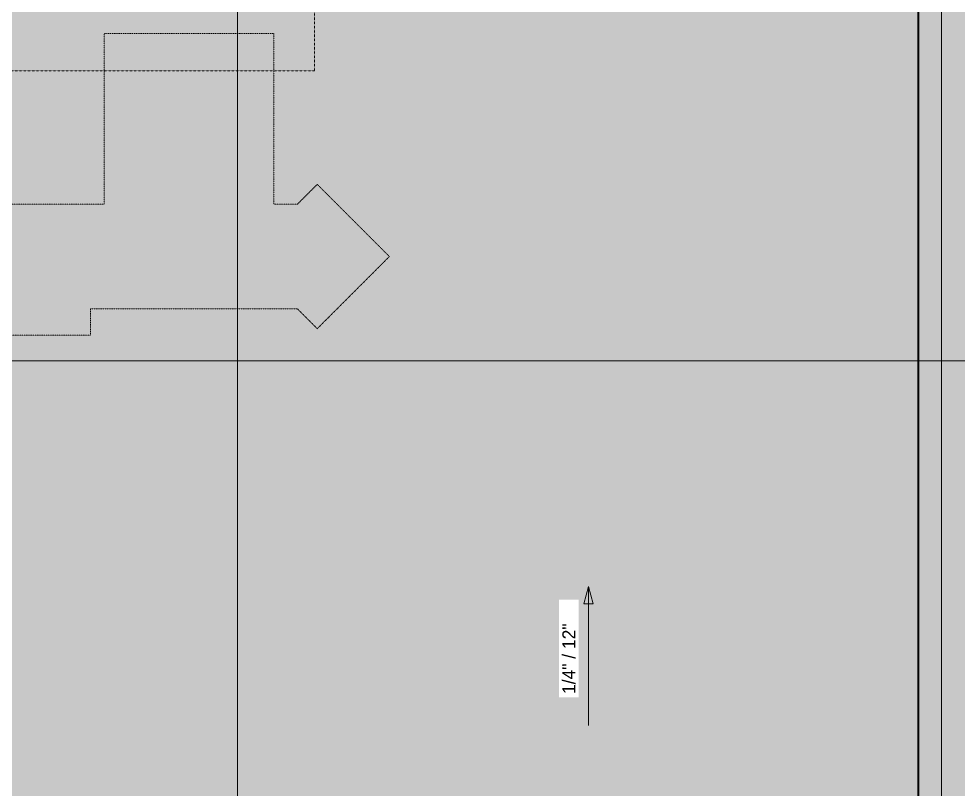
# Model space of a CAD drawing. Header units: inches. Extents: x -4250 to -935, y 9756 to 12395.
# Drawn here: x -2699 to -2050, y 11315 to 11847 of the extents above; entities that cross this region are included whole.
import ezdxf

# ---------------------------------------------------------------- set-up
doc = ezdxf.new("R2010")
doc.units = ezdxf.units.IN
doc.header["$MEASUREMENT"] = 0
doc.linetypes.add('Aligning Line 1_8_', pattern=[0.25, 0.125, -0.125])
doc.linetypes.add('Dash 1_16_', pattern=[0.125, 0.0625, -0.0625])
for name, color, linetype, lineweight in [('0-1', 7, 'Continuous', 5), ('A-FLOR-2', 8, 'Continuous', 5), ('A-FLOR-PATT-1', 8, 'Continuous', 9), ('A-ROOF-1', 8, 'Continuous', 5), ('A-ROOF-3', 7, 'Dash 1_16_', 9), ('A-WALL-2', 113, 'Continuous', 9), ('G-ANNO-DIMS', 111, 'Continuous', 9), ('G-ANNO-SYMB-1', 147, 'Aligning Line 1_8_', 9), ('G-ANNO-SYMB-2', 111, 'Continuous', 9)]:
    doc.layers.add(name, color=color, linetype=linetype, lineweight=lineweight)
doc.styles.add('Century Gothic_1', font='ufonts.com_century-gothic.ttf', dxfattribs={"height": 9})

# ---------------------------------------------------------------- blocks, each defined once
blk = doc.blocks.new('CTR - 1st Phase -Stairs _ Elevators_rvt-1-FLOOR PLAN - ROOF')
at = {"layer": 'G-ANNO-SYMB-1'}
for p, q in [((-2494.61, 12126.9), (-2494.61, 11811.24)), ((-2494.61, 11811.24), (-2732.74, 11811.24))]:
    blk.add_line(p, q, dxfattribs=at)
blk = doc.blocks.new('Basic Wall _ EXT - FIBER CEMENT - SMALL - ___-2145930-FLOOR PLAN - ROOF')
at = {"layer": 'A-WALL-2'}
for points in [[(-2061.36, 11240.83), (-2061.36, 12125.15), (-2076.8, 12109.71), (-2076.8, 11256.26), (-2065.54, 11245.01)], [(-2077.06, 11274.86), (-2077.06, 12109.45), (-2077.53, 12108.98), (-2077.53, 11310.43), (-2077.19, 11284.44)], [(-2076.8, 11256.27), (-2076.8, 11895.62), (-2076.84, 12109.67), (-2077.02, 12109.45), (-2076.99, 11256.46), (-2076.84, 11256.31)]]:
    blk.add_hatch(color=256, dxfattribs=at).paths.add_polyline_path(points, flags=0)
for p, q in [((-2076.8, 12109.71), (-2061.36, 12125.15)), ((-2061.36, 11240.83), (-2061.36, 12125.15)), ((-2077.53, 12108.98), (-2077.06, 12109.45)), ((-2077.02, 12109.49), (-2077.02, 11256.49)), ((-2076.8, 11256.27), (-2076.8, 12109.71)), ((-2077.53, 11310.43), (-2077.53, 12108.98)), ((-2077.53, 11310.43), (-2077.06, 11274.86)), ((-2061.36, 11240.83), (-2076.8, 11256.27))]:
    blk.add_line(p, q, dxfattribs=at)
at = {"layer": 'A-WALL-2', "flags": 128}
for points in [[(-2077.06, 12109.45), (-2077.04, 12109.47), (-2077.03, 12109.49), (-2077.02, 12109.49)], [(-2077.02, 12109.49), (-2077.01, 12109.5), (-2076.99, 12109.52), (-2076.96, 12109.56), (-2076.91, 12109.6), (-2076.86, 12109.65), (-2076.8, 12109.71)], [(-2077.06, 11274.86), (-2077.04, 11272.8), (-2077.03, 11270.58), (-2077.02, 11268.27)], [(-2076.8, 11256.27), (-2076.86, 11256.32), (-2076.91, 11256.38), (-2076.96, 11256.42), (-2076.99, 11256.46), (-2077.01, 11256.48), (-2077.02, 11256.49)]]:
    blk.add_lwpolyline(points, dxfattribs=at)

msp = doc.modelspace()

# ---------------------------------------------------------------- hatches: boundary and pattern name
at = {"layer": 'A-FLOR-2'}
msp.add_hatch(color=256, dxfattribs=at).paths.add_polyline_path([(-2779.97, 11628.74), (-2649.47, 11628.74), (-2649.47, 11646.74), (-2506.29, 11646.74), (-2492.69, 11633.14), (-2442.84, 11682.99), (-2492.69, 11732.84), (-2506.29, 11719.24), (-2522.7, 11719.24), (-2522.7, 11837.19), (-2639.95, 11837.19), (-2639.95, 11719.24), (-2738.67, 11719.24), (-2738.67, 11737.24), (-2797.15, 11737.24), (-2797.15, 11719.24), (-3071.87, 11719.24), (-3071.87, 11737.24), (-3202.37, 11737.24), (-3202.37, 11719.24), (-3407.67, 11719.24), (-3407.67, 11646.74), (-3268.55, 11646.74), (-3268.55, 11628.74), (-3208.07, 11628.74), (-3208.07, 11646.74), (-3085.37, 11646.74), (-3085.37, 11628.74), (-3024.9, 11628.74), (-3024.9, 11646.74), (-2779.97, 11646.74), (-2779.97, 11633.14)], flags=0)
at = {"layer": 'A-FLOR-PATT-1'}
h = msp.add_hatch(dxfattribs=at)
h.set_pattern_fill('FP_4', color=256, style=0, pattern_type=2)
h.set_pattern_definition([(0, (0, 0), (15.36, 3.84), [1.267, -10.253, 1.267, -10.253, -61.44]), (0, (0, 0), (15.36, 3.84), [-23.04, 1.267, -21.773, 1.267, -10.253, -26.88]), (0, (0, 0), (15.36, 3.84), [-57.6, 1.267, -6.413, 1.267, -17.933]), (120, (5.76, 1.92), (-11.0055376, 11.3821502), [1.267, -10.253, 1.267, -10.253, -61.44]), (120, (5.76, 1.92), (-11.0055376, 11.3821502), [-23.04, 1.267, -21.773, 1.267, -10.253, -26.88]), (120, (5.76, 1.92), (-11.0055376, 11.3821502), [-57.6, 1.267, -6.413, 1.267, -17.933]), (240, (7.68, 9.6), (-4.3544624, -15.2221502), [1.267, -10.253, 1.267, -10.253, -61.44]), (240, (7.68, 9.6), (-4.3544624, -15.2221502), [-23.04, 1.267, -21.773, 1.267, -10.253, -26.88]), (240, (7.68, 9.6), (-4.3544624, -15.2221502), [-57.6, 1.267, -6.413, 1.267, -17.933])])
h.paths.add_polyline_path([(-1938.32, 11049.39), (-1933.32, 11049.39), (-1933.32, 12087.19), (-1938.32, 12087.19), (-1938.32, 12083.19), (-2061.36, 12083.19), (-2061.36, 11240.83), (-2099.32, 11240.83), (-2099.32, 11049.39)], flags=0)
at = {"layer": 'A-ROOF-1'}
msp.add_hatch(color=256, dxfattribs=at).paths.add_polyline_path([(-3407.67, 11256.49), (-2077.02, 11256.49), (-2077.06, 11274.86), (-2077.53, 11310.43), (-2077.53, 11981.74), (-2337.64, 12108.98), (-2391.19, 12108.98), (-2512.41, 11981.08), (-2619.83, 12108.98), (-2651.58, 12108.98), (-2771.02, 11981.08), (-2926.26, 12108.98), (-2968.4, 12108.98), (-3114.24, 11981.08), (-3272.56, 12108.98), (-3310.15, 12108.98), (-3420.44, 11981.08), (-3537.29, 12108.98), (-3590.33, 12108.98), (-3851.11, 11981.74), (-3851.11, 11747.44), (-3489.62, 11747.44), (-3490.62, 11748.44), (-3407.67, 11748.44), (-3407.67, 11719.24), (-3202.37, 11719.24), (-3202.37, 11737.24), (-3071.87, 11737.24), (-3071.87, 11719.24), (-2797.15, 11719.24), (-2797.15, 11737.24), (-2736.67, 11737.24), (-2736.67, 11719.24), (-2639.95, 11719.24), (-2639.95, 11837.19), (-2522.7, 11837.19), (-2522.7, 11719.24), (-2506.29, 11719.24), (-2492.69, 11732.84), (-2442.84, 11682.99), (-2492.69, 11633.14), (-2506.29, 11646.74), (-2649.47, 11646.74), (-2649.47, 11628.74), (-2779.97, 11628.74), (-2779.97, 11646.74), (-3024.9, 11646.74), (-3024.9, 11628.74), (-3085.37, 11628.74), (-3085.37, 11646.74), (-3208.07, 11646.74), (-3208.07, 11628.74), (-3268.55, 11628.74), (-3268.55, 11646.74), (-3407.67, 11646.74), (-3407.67, 11264.72)], flags=0)
at = {"layer": 'G-ANNO-DIMS'}
msp.add_hatch(color=256, dxfattribs=at).paths.add_polyline_path([(-2305.32, 11454.97), (-2308.54, 11442.97), (-2302.1, 11442.97)], flags=0)

# ---------------------------------------------------------------- linework, layer by layer
at = {"layer": 'A-ROOF-3'}
for p, q in [((-2639.95, 11719.24), (-2639.95, 11837.19)), ((-2639.95, 11837.19), (-2522.7, 11837.19)), ((-2522.7, 11837.19), (-2522.7, 11719.24)), ((-2506.29, 11719.24), (-2492.69, 11732.84)), ((-2492.69, 11732.84), (-2442.84, 11682.99)), ((-2736.67, 11719.24), (-2639.95, 11719.24)), ((-2522.7, 11719.24), (-2506.29, 11719.24)), ((-2442.84, 11682.99), (-2492.69, 11633.14)), ((-2506.29, 11646.74), (-2649.47, 11646.74)), ((-2649.47, 11646.74), (-2649.47, 11628.74)), ((-2492.69, 11633.14), (-2506.29, 11646.74)), ((-2649.47, 11628.74), (-2779.97, 11628.74))]:
    msp.add_line(p, q, dxfattribs=at)
at = {"layer": 'G-ANNO-DIMS'}
for p, q in [((-2305.32, 11454.97), (-2308.54, 11442.97)), ((-2302.1, 11442.97), (-2305.32, 11454.97)), ((-2305.32, 11358.97), (-2305.32, 11454.97)), ((-2308.54, 11442.97), (-2302.1, 11442.97))]:
    msp.add_line(p, q, dxfattribs=at)
at = {"layer": 'G-ANNO-SYMB-2'}
for p, q in [((-2547.82, 9855.49), (-2547.82, 12336.7)), ((-1830.95, 11610.99), (-4071.96, 11610.99))]:
    msp.add_line(p, q, dxfattribs=at)

# ---------------------------------------------------------------- block references
at = {"layer": '0-1'}
msp.add_blockref('CTR - 1st Phase -Stairs _ Elevators_rvt-1-FLOOR PLAN - ROOF', (0, 0), dxfattribs=at)
at = {"layer": 'A-WALL-2'}
msp.add_blockref('Basic Wall _ EXT - FIBER CEMENT - SMALL - ___-2145930-FLOOR PLAN - ROOF', (0, 0), dxfattribs=at)

# ---------------------------------------------------------------- next in the draw order: texts
at = {"layer": 'G-ANNO-DIMS', "insert": (-2323.3, 11380.75), "char_height": 9, "width": 62.9235, "attachment_point": 1, "rotation": 90, "line_spacing_factor": 0.984502, "style": 'Century Gothic_1', "bg_fill": 3, "box_fill_scale": 1.25, "bg_fill_color": 256, "bg_fill_true_color": 13158600, "bg_fill_transparency": 0}
msp.add_mtext('1/4" / 12"', dxfattribs=at)

doc.saveas('drawing.dxf')
